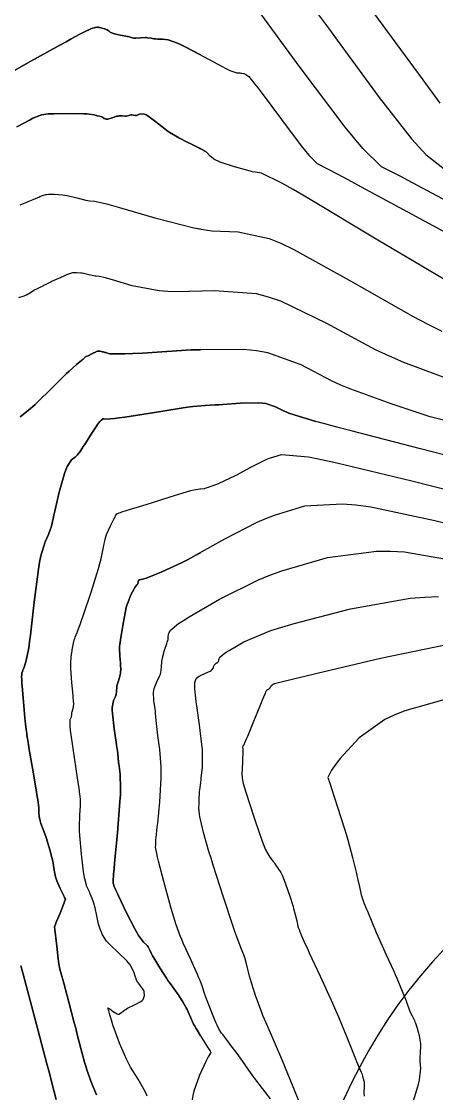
# Model space of a CAD drawing. Header units: metres. Extents: x 837117 to 838479, y 1189012 to 1191015.
# Drawn here: x 837861.2 to 837893, y 1189948.5 to 1190030.7 of the extents above; entities that cross this region are included whole.
import ezdxf

# ---------------------------------------------------------------- set-up
doc = ezdxf.new("R2010")
doc.units = ezdxf.units.M
doc.header["$LTSCALE"] = 0.3
for name, color, linetype in [('COTAS 10', 1, 'Continuous'), ('COTAS INT', 252, 'Continuous'), ('VIA1', 50, 'Continuous')]:
    doc.layers.add(name, color=color, linetype=linetype)

msp = doc.modelspace()

# ---------------------------------------------------------------- linework, layer by layer
at = {"layer": 'COTAS 10'}
for points in [[(837874.923, 1190028.116), (837873.762, 1190028.738), (837873.443, 1190028.893), (837873.161, 1190029.02), (837872.446, 1190029.258), (837872.032, 1190029.308), (837871.94, 1190029.317), (837871.857, 1190029.323), (837871.64, 1190029.33), (837871.47, 1190029.336), (837871.417, 1190029.342), (837871.362, 1190029.35), (837871.142, 1190029.396), (837870.874, 1190029.435), (837870.789, 1190029.439), (837870.699, 1190029.44), (837870.333, 1190029.416), (837869.982, 1190029.393), (837869.902, 1190029.395), (837869.828, 1190029.399), (837869.623, 1190029.445), (837869.395, 1190029.515), (837869.308, 1190029.536), (837869.21, 1190029.558), (837868.768, 1190029.64), (837868.342, 1190029.725), (837868.254, 1190029.748), (837868.178, 1190029.771), (837868.013, 1190029.853), (837867.928, 1190029.93), (837867.903, 1190029.949), (837867.877, 1190029.968), (837867.778, 1190030.031), (837867.654, 1190030.088), (837867.611, 1190030.104), (837867.566, 1190030.12), (837867.375, 1190030.176), (837867.184, 1190030.219), (837867.139, 1190030.227), (837867.098, 1190030.232), (837866.977, 1190030.236), (837866.865, 1190030.218), (837866.83, 1190030.21), (837866.793, 1190030.2), (837866.644, 1190030.152), (837866.512, 1190030.104), (837866.485, 1190030.094), (837866.464, 1190030.085), (837866.423, 1190030.065), (837866.366, 1190030.034), (837866.334, 1190030.018), (837866.294, 1190029.999), (837866.094, 1190029.905), (837865.878, 1190029.805), (837865.829, 1190029.782), (837865.785, 1190029.76), (837865.665, 1190029.701), (837865.001, 1190029.334), (837864.614, 1190029.12), (837864.138, 1190028.856), (837861.688, 1190027.494), (837859.246, 1190026.125)], [(837859.246, 1190026.125), (837861.688, 1190027.494), (837864.138, 1190028.856), (837864.614, 1190029.12), (837865.001, 1190029.334), (837865.665, 1190029.701), (837865.785, 1190029.76), (837865.829, 1190029.782), (837865.878, 1190029.805), (837866.094, 1190029.905), (837866.294, 1190029.999), (837866.334, 1190030.018), (837866.366, 1190030.034), (837866.423, 1190030.065), (837866.464, 1190030.085), (837866.485, 1190030.094), (837866.512, 1190030.104), (837866.644, 1190030.152), (837866.793, 1190030.2), (837866.83, 1190030.21), (837866.865, 1190030.218), (837866.977, 1190030.236), (837867.098, 1190030.232), (837867.139, 1190030.227), (837867.184, 1190030.219), (837867.375, 1190030.176), (837867.566, 1190030.12), (837867.611, 1190030.104), (837867.654, 1190030.088), (837867.778, 1190030.031), (837867.877, 1190029.968), (837867.903, 1190029.949), (837867.928, 1190029.93), (837868.013, 1190029.853), (837868.178, 1190029.771), (837868.254, 1190029.748), (837868.342, 1190029.725), (837868.768, 1190029.64), (837869.21, 1190029.558), (837869.308, 1190029.536), (837869.395, 1190029.515), (837869.623, 1190029.445), (837869.828, 1190029.399), (837869.902, 1190029.395), (837869.982, 1190029.393), (837870.333, 1190029.416), (837870.699, 1190029.44), (837870.789, 1190029.439), (837870.874, 1190029.435), (837871.142, 1190029.396), (837871.362, 1190029.35), (837871.417, 1190029.342), (837871.47, 1190029.336), (837871.64, 1190029.33), (837871.857, 1190029.323), (837871.94, 1190029.317), (837872.032, 1190029.308), (837872.446, 1190029.258), (837873.161, 1190029.02), (837873.443, 1190028.893), (837873.762, 1190028.738), (837875.218, 1190027.958), (837876.632, 1190027.189), (837876.924, 1190027.043), (837877.173, 1190026.925), (837877.716, 1190026.739), (837877.957, 1190026.73), (837878.016, 1190026.724), (837878.072, 1190026.717), (837878.246, 1190026.68), (837878.398, 1190026.619), (837878.44, 1190026.596), (837878.482, 1190026.572), (837878.634, 1190026.462), (837879.111, 1190025.879), (837879.358, 1190025.555), (837879.655, 1190025.161), (837881.141, 1190023.151), (837882.665, 1190021.135), (837882.985, 1190020.737), (837883.261, 1190020.408), (837883.891, 1190019.796), (837885.406, 1190018.996), (837886.24, 1190018.548), (837887.253, 1190018.002), (837892.41, 1190015.211), (837897.525, 1190012.446)], [(837897.383, 1189996.471), (837891.807, 1189997.891), (837886.476, 1189999.274), (837885.384, 1189999.562), (837884.458, 1189999.809), (837883.776, 1190000)], [(837866.961, 1189948.345), (837866.569, 1189949.269), (837866.217, 1189950.278), (837866.128, 1189950.561), (837866.041, 1189950.847), (837865.756, 1189951.897), (837865.453, 1189953.091), (837865.356, 1189953.468), (837865.252, 1189953.865), (837864.83, 1189955.465), (837864.446, 1189956.905), (837864.366, 1189957.201), (837864.298, 1189957.452), (837864.151, 1189957.987), (837864.07, 1189958.405), (837864.044, 1189958.583), (837864.016, 1189958.787), (837863.901, 1189959.749), (837863.736, 1189961.238), (837863.798, 1189961.418), (837863.838, 1189961.521), (837863.888, 1189961.647), (837864.154, 1189962.297), (837864.419, 1189962.945), (837864.469, 1189963.071), (837864.509, 1189963.173), (837864.57, 1189963.349), (837864.506, 1189963.491), (837864.468, 1189963.572), (837864.42, 1189963.67), (837864.173, 1189964.176), (837863.916, 1189964.772), (837863.863, 1189964.926), (837863.817, 1189965.077), (837863.716, 1189965.584), (837863.634, 1189966.115), (837863.599, 1189966.28), (837863.561, 1189966.452), (837863.38, 1189967.141), (837863.17, 1189967.831), (837863.112, 1189968.005), (837863.055, 1189968.17), (837862.853, 1189968.706), (837862.687, 1189969.156), (837862.654, 1189969.267), (837862.625, 1189969.373), (837862.564, 1189969.709), (837862.541, 1189969.998), (837862.536, 1189970.074), (837862.531, 1189970.148), (837862.518, 1189970.4), (837862.447, 1189970.967), (837862.405, 1189971.239), (837862.353, 1189971.561), (837862.087, 1189973.138), (837861.821, 1189974.684), (837861.769, 1189974.987), (837861.726, 1189975.234), (837861.651, 1189975.675), (837861.637, 1189975.772), (837861.633, 1189975.803), (837861.629, 1189975.836), (837861.615, 1189975.971), (837861.596, 1189976.124), (837861.59, 1189976.168), (837861.583, 1189976.213), (837861.553, 1189976.383), (837861.501, 1189976.813), (837861.48, 1189977.022), (837861.456, 1189977.27), (837861.346, 1189978.491), (837861.245, 1189979.691), (837861.226, 1189979.926), (837861.213, 1189980.12), (837861.199, 1189980.468), (837861.213, 1189980.546), (837861.217, 1189980.569), (837861.221, 1189980.593), (837861.237, 1189980.685), (837861.257, 1189980.779), (837861.264, 1189980.804), (837861.272, 1189980.829), (837861.308, 1189980.914), (837861.372, 1189981.078), (837861.399, 1189981.153), (837861.428, 1189981.239), (837861.567, 1189981.657), (837861.759, 1189982.648), (837861.823, 1189983.096), (837861.892, 1189983.619), (837862.181, 1189986.137), (837862.501, 1189988.68), (837862.59, 1189989.219), (837862.679, 1189989.687), (837863.003, 1189990.779), (837863.276, 1189991.341), (837863.333, 1189991.474), (837863.382, 1189991.598), (837863.493, 1189991.962), (837863.382, 1189991.598), (837863.333, 1189991.474), (837863.276, 1189991.341), (837863.003, 1189990.779), (837862.679, 1189989.687), (837862.59, 1189989.219), (837862.501, 1189988.68), (837862.181, 1189986.137), (837861.892, 1189983.619), (837861.823, 1189983.096), (837861.759, 1189982.648), (837861.567, 1189981.657), (837861.428, 1189981.239), (837861.399, 1189981.153), (837861.372, 1189981.078), (837861.308, 1189980.914), (837861.272, 1189980.829), (837861.264, 1189980.804), (837861.257, 1189980.779), (837861.237, 1189980.685), (837861.221, 1189980.593), (837861.217, 1189980.569), (837861.213, 1189980.546), (837861.199, 1189980.468), (837861.213, 1189980.12), (837861.226, 1189979.926), (837861.245, 1189979.691), (837861.346, 1189978.491), (837861.456, 1189977.27), (837861.48, 1189977.022), (837861.501, 1189976.813), (837861.553, 1189976.383), (837861.583, 1189976.213), (837861.59, 1189976.168), (837861.596, 1189976.124), (837861.615, 1189975.971), (837861.629, 1189975.836), (837861.633, 1189975.803), (837861.637, 1189975.772), (837861.651, 1189975.675), (837861.726, 1189975.234), (837861.769, 1189974.987), (837861.821, 1189974.684), (837862.087, 1189973.138), (837862.353, 1189971.561), (837862.405, 1189971.239), (837862.447, 1189970.967), (837862.518, 1189970.4), (837862.531, 1189970.148), (837862.536, 1189970.074), (837862.541, 1189969.998), (837862.564, 1189969.709), (837862.625, 1189969.373), (837862.654, 1189969.267), (837862.687, 1189969.156), (837862.853, 1189968.706), (837863.055, 1189968.17), (837863.112, 1189968.005), (837863.17, 1189967.831), (837863.38, 1189967.141), (837863.561, 1189966.452), (837863.599, 1189966.28), (837863.634, 1189966.115), (837863.716, 1189965.584), (837863.817, 1189965.077), (837863.863, 1189964.926), (837863.916, 1189964.772), (837864.173, 1189964.176), (837864.42, 1189963.67), (837864.468, 1189963.572), (837864.506, 1189963.491), (837864.57, 1189963.349), (837864.509, 1189963.173), (837864.469, 1189963.071), (837864.419, 1189962.945), (837864.154, 1189962.297), (837863.888, 1189961.647), (837863.838, 1189961.521), (837863.798, 1189961.418), (837863.736, 1189961.238), (837863.901, 1189959.749), (837864.016, 1189958.787), (837864.044, 1189958.583), (837864.07, 1189958.405), (837864.151, 1189957.987), (837864.298, 1189957.452), (837864.366, 1189957.201), (837864.446, 1189956.905), (837864.83, 1189955.465), (837865.252, 1189953.865), (837865.356, 1189953.468), (837865.453, 1189953.091), (837865.756, 1189951.897), (837866.041, 1189950.847), (837866.128, 1189950.561), (837866.217, 1189950.278), (837866.569, 1189949.269), (837866.961, 1189948.345)], [(837893.834, 1189982.875), (837888.745, 1189981.808), (837883.888, 1189980.659), (837882.941, 1189980.435), (837882.166, 1189980.253), (837880.806, 1189979.934), (837880.601, 1189979.876), (837880.555, 1189979.857), (837880.513, 1189979.838), (837880.401, 1189979.759), (837880.333, 1189979.685), (837880.319, 1189979.668), (837880.307, 1189979.654), (837880.28, 1189979.615), (837880.265, 1189979.587), (837880.261, 1189979.579), (837880.256, 1189979.572), (837880.238, 1189979.542), (837880.216, 1189979.512), (837880.2, 1189979.496), (837880.166, 1189979.465), (837880.125, 1189979.437), (837880.099, 1189979.425), (837880.047, 1189979.409), (837879.984, 1189979.353), (837879.965, 1189979.322), (837879.944, 1189979.284), (837879.859, 1189979.093), (837879.673, 1189978.628), (837879.587, 1189978.417), (837879.488, 1189978.172), (837879.007, 1189976.991), (837878.536, 1189975.849), (837878.443, 1189975.628), (837878.366, 1189975.449), (837878.22, 1189975.146), (837878.187, 1189975.118), (837878.181, 1189975.111), (837878.176, 1189975.105), (837878.166, 1189975.089), (837878.165, 1189974.997), (837878.166, 1189974.943), (837878.166, 1189974.878), (837878.17, 1189974.54), (837878.165, 1189974.108), (837878.161, 1189973.983), (837878.155, 1189973.856), (837878.123, 1189973.375), (837878.11, 1189972.899), (837878.116, 1189972.774), (837878.127, 1189972.653), (837878.204, 1189972.241), (837878.407, 1189971.561), (837878.498, 1189971.271), (837878.604, 1189970.937), (837879.112, 1189969.363), (837879.654, 1189967.803), (837879.781, 1189967.477), (837879.899, 1189967.198), (837880.24, 1189966.576), (837880.505, 1189966.254), (837880.575, 1189966.164), (837880.643, 1189966.074), (837880.874, 1189965.746), (837881.081, 1189965.404), (837881.133, 1189965.305), (837881.183, 1189965.204), (837881.346, 1189964.825), (837881.506, 1189964.388), (837881.554, 1189964.25), (837881.604, 1189964.106), (837881.8, 1189963.525), (837881.988, 1189962.939), (837882.032, 1189962.79), (837882.074, 1189962.648), (837882.2, 1189962.186), (837882.29, 1189961.813), (837882.31, 1189961.728), (837882.328, 1189961.651), (837882.372, 1189961.435), (837882.408, 1189961.272), (837882.434, 1189961.184), (837882.489, 1189961.03), (837882.557, 1189960.863), (837882.578, 1189960.811), (837882.6, 1189960.756), (837882.688, 1189960.538), (837882.964, 1189959.921), (837883.104, 1189959.615), (837883.273, 1189959.25), (837884.111, 1189957.445), (837885.055, 1189955.379), (837885.289, 1189954.849), (837885.512, 1189954.338), (837886.219, 1189952.644), (837886.729, 1189951.367), (837886.828, 1189951.117), (837886.907, 1189950.913), (837887.041, 1189950.554), (837887.069, 1189950.47), (837887.082, 1189950.44), (837887.098, 1189950.406), (837887.174, 1189950.261), (837887.26, 1189950.089), (837887.281, 1189950.039), (837887.301, 1189949.987), (837887.365, 1189949.792), (837887.416, 1189949.6), (837887.428, 1189949.551), (837887.44, 1189949.503), (837887.474, 1189949.346), (837887.491, 1189949.184), (837887.493, 1189949.133), (837887.492, 1189949.08), (837887.477, 1189948.867), (837887.464, 1189948.633), (837887.465, 1189948.566), (837887.468, 1189948.498), (837887.495, 1189948.246)]]:
    msp.add_lwpolyline(points, dxfattribs=at)
for points in [[(837875.292, 1190001.234), (837874.33, 1190001.139), (837873.922, 1190001.084), (837873.453, 1190001.017), (837871.25, 1190000.672), (837869.119, 1190000.336), (837868.696, 1190000.275), (837868.345, 1190000.228), (837867.679, 1190000.171), (837867.52, 1190000.194), (837867.488, 1190000.197), (837867.462, 1190000.198), (837867.415, 1190000.19), (837867.403, 1190000.17), (837867.399, 1190000.164), (837867.395, 1190000.159), (837867.378, 1190000.137), (837867.349, 1190000.11), (837867.337, 1190000.101), (837867.323, 1190000.091), (837867.257, 1190000.049), (837867.215, 1190000), (837867.257, 1190000.049), (837867.323, 1190000.091), (837867.337, 1190000.101), (837867.349, 1190000.11), (837867.378, 1190000.137), (837867.395, 1190000.159), (837867.399, 1190000.164), (837867.403, 1190000.17), (837867.415, 1190000.19), (837867.462, 1190000.198), (837867.488, 1190000.197), (837867.52, 1190000.194), (837867.679, 1190000.171), (837868.345, 1190000.228), (837868.696, 1190000.275), (837869.119, 1190000.336), (837871.25, 1190000.672), (837873.453, 1190001.017), (837873.922, 1190001.084), (837874.33, 1190001.139), (837875.292, 1190001.234), (837876.051, 1190001.27), (837876.33, 1190001.287), (837876.64, 1190001.307), (837878.006, 1190001.405), (837879.368, 1190001.435), (837879.675, 1190001.412), (837879.952, 1190001.376), (837880.695, 1190001.134), (837881.303, 1190000.815), (837881.494, 1190000.729), (837881.695, 1190000.646), (837883.776, 1190000), (837881.695, 1190000.646), (837881.494, 1190000.729), (837881.303, 1190000.815), (837880.695, 1190001.134), (837879.952, 1190001.376), (837879.675, 1190001.412), (837879.368, 1190001.435), (837878.006, 1190001.405), (837876.64, 1190001.307), (837876.33, 1190001.287), (837876.051, 1190001.27)], [(837863.493, 1189991.962), (837863.621, 1189992.544), (837863.681, 1189992.804), (837863.752, 1189993.108), (837864.099, 1189994.565), (837864.495, 1189996.003), (837864.598, 1189996.295), (837864.697, 1189996.54), (837865.032, 1189997.044), (837865.324, 1189997.266), (837865.396, 1189997.334), (837865.466, 1189997.405), (837865.687, 1189997.684), (837865.94, 1189998.072), (837866.029, 1189998.211), (837866.127, 1189998.363), (837866.549, 1189999.028), (837866.947, 1189999.643), (837867.03, 1189999.764), (837867.101, 1189999.865), (837867.215, 1190000), (837867.101, 1189999.865), (837867.03, 1189999.764), (837866.947, 1189999.643), (837866.549, 1189999.028), (837866.127, 1189998.363), (837866.029, 1189998.211), (837865.94, 1189998.072), (837865.687, 1189997.684), (837865.466, 1189997.405), (837865.396, 1189997.334), (837865.324, 1189997.266), (837865.032, 1189997.044), (837864.697, 1189996.54), (837864.598, 1189996.295), (837864.495, 1189996.003), (837864.099, 1189994.565), (837863.752, 1189993.108), (837863.681, 1189992.804), (837863.621, 1189992.544)]]:
    msp.add_lwpolyline(points, close=True, dxfattribs=at)
at = {"layer": 'COTAS INT'}
for points in [[(837893.326, 1190024.414), (837892.704, 1190025.26), (837892.014, 1190026.198), (837888.947, 1190030.36), (837885.96, 1190034.467)], [(837882.902, 1190032.654), (837884.814, 1190030.057), (837885.419, 1190029.234), (837886.057, 1190028.366), (837888.634, 1190024.856), (837891.115, 1190021.687), (837891.692, 1190021.034), (837892.222, 1190020.479), (837893.742, 1190019.281)], [(837895.023, 1190016.249), (837891.586, 1190018.101), (837890.864, 1190018.486), (837890.241, 1190018.815), (837888.816, 1190019.539), (837887.389, 1190020.924), (837886.763, 1190021.67), (837886.038, 1190022.573), (837882.586, 1190027.141), (837879.269, 1190031.652)], [(837860.83, 1190022.587), (837861.853, 1190023.138), (837862.074, 1190023.25), (837862.267, 1190023.343), (837862.738, 1190023.529), (837863.24, 1190023.584), (837863.453, 1190023.594), (837863.698, 1190023.602), (837864.851, 1190023.612), (837865.975, 1190023.596), (837866.202, 1190023.588), (837866.392, 1190023.578), (837866.774, 1190023.529), (837866.922, 1190023.475), (837866.965, 1190023.462), (837867.009, 1190023.45), (837867.175, 1190023.415), (837867.334, 1190023.37), (837867.373, 1190023.353), (837867.411, 1190023.332), (837867.531, 1190023.24), (837867.694, 1190023.183), (837867.759, 1190023.185), (837867.832, 1190023.194), (837868.166, 1190023.294), (837868.522, 1190023.407), (837868.608, 1190023.425), (837868.69, 1190023.437), (837868.943, 1190023.435), (837869.151, 1190023.416), (837869.204, 1190023.418), (837869.256, 1190023.423), (837869.426, 1190023.468), (837869.58, 1190023.51), (837869.621, 1190023.513), (837869.661, 1190023.513), (837869.799, 1190023.482), (837869.957, 1190023.465), (837870.009, 1190023.474), (837870.065, 1190023.488), (837870.298, 1190023.586), (837870.639, 1190023.577), (837870.762, 1190023.524), (837870.898, 1190023.448), (837871.495, 1190022.991), (837872.183, 1190022.435), (837872.376, 1190022.297), (837872.57, 1190022.166), (837873.281, 1190021.752), (837873.958, 1190021.407), (837874.131, 1190021.32), (837874.297, 1190021.236), (837874.847, 1190020.964), (837874.923, 1190020.921)], [(837894.153, 1190010.581), (837888.527, 1190013.916), (837883.098, 1190017.164), (837882.037, 1190017.782), (837881.167, 1190018.278), (837879.621, 1190019.051), (837879.122, 1190019.111), (837878.912, 1190019.157), (837878.671, 1190019.215), (837877.544, 1190019.531), (837876.447, 1190019.897), (837876.226, 1190019.988), (837876.041, 1190020.073), (837875.671, 1190020.342), (837875.462, 1190020.582), (837875.378, 1190020.65), (837875.283, 1190020.717), (837874.847, 1190020.964), (837874.297, 1190021.236), (837874.131, 1190021.32), (837873.958, 1190021.407), (837873.281, 1190021.752), (837872.57, 1190022.166), (837872.376, 1190022.297), (837872.183, 1190022.435), (837871.495, 1190022.991), (837870.898, 1190023.448), (837870.762, 1190023.524), (837870.639, 1190023.577), (837870.298, 1190023.586), (837870.065, 1190023.488), (837870.009, 1190023.474), (837869.957, 1190023.465), (837869.799, 1190023.482), (837869.661, 1190023.513), (837869.621, 1190023.513), (837869.58, 1190023.51), (837869.426, 1190023.468), (837869.256, 1190023.423), (837869.204, 1190023.418), (837869.151, 1190023.416), (837868.943, 1190023.435), (837868.69, 1190023.437), (837868.608, 1190023.425), (837868.522, 1190023.407), (837868.166, 1190023.294), (837867.832, 1190023.194), (837867.759, 1190023.185), (837867.694, 1190023.183), (837867.531, 1190023.24), (837867.411, 1190023.332), (837867.373, 1190023.353), (837867.334, 1190023.37), (837867.175, 1190023.415), (837867.009, 1190023.45), (837866.965, 1190023.462), (837866.922, 1190023.475), (837866.774, 1190023.529), (837866.392, 1190023.578), (837866.202, 1190023.588), (837865.975, 1190023.596), (837864.851, 1190023.612), (837863.698, 1190023.602), (837863.453, 1190023.594), (837863.24, 1190023.584), (837862.738, 1190023.529), (837862.267, 1190023.343), (837862.074, 1190023.25), (837861.853, 1190023.138), (837860.83, 1190022.587)], [(837861.109, 1190016.618), (837861.49, 1190016.771), (837861.596, 1190016.815), (837861.703, 1190016.859), (837862.094, 1190017.023), (837862.444, 1190017.174), (837862.526, 1190017.209), (837862.6, 1190017.242), (837862.814, 1190017.339), (837863.058, 1190017.4), (837863.152, 1190017.411), (837863.258, 1190017.42), (837863.735, 1190017.429), (837864.334, 1190017.381), (837864.516, 1190017.354), (837864.705, 1190017.321), (837865.448, 1190017.152), (837866.141, 1190016.984), (837866.299, 1190016.952), (837866.442, 1190016.926), (837866.836, 1190016.886), (837867.722, 1190016.693), (837868.174, 1190016.571), (837868.717, 1190016.42), (837871.425, 1190015.627), (837874.41, 1190014.86), (837874.923, 1190014.763)], [(837861.109, 1190016.618), (837861.49, 1190016.771), (837861.596, 1190016.815), (837861.703, 1190016.859), (837862.094, 1190017.023), (837862.444, 1190017.174), (837862.526, 1190017.209), (837862.6, 1190017.242), (837862.814, 1190017.339), (837863.058, 1190017.4), (837863.152, 1190017.411), (837863.258, 1190017.42), (837863.735, 1190017.429), (837864.334, 1190017.381), (837864.516, 1190017.354), (837864.705, 1190017.321), (837865.448, 1190017.152), (837866.141, 1190016.984), (837866.299, 1190016.952), (837866.442, 1190016.926), (837866.836, 1190016.886), (837867.722, 1190016.693), (837868.174, 1190016.571), (837868.717, 1190016.42), (837871.425, 1190015.627), (837874.41, 1190014.86), (837875.127, 1190014.724), (837875.796, 1190014.623), (837877.816, 1190014.534), (837880.199, 1190014.028), (837881.096, 1190013.663), (837882.097, 1190013.201), (837886.569, 1190010.72), (837891.25, 1190008.04), (837892.381, 1190007.453), (837893.442, 1190006.931)], [(837874.923, 1190009.985), (837873.142, 1190009.933), (837872.437, 1190009.964), (837871.771, 1190010.019), (837869.69, 1190010.412), (837868.188, 1190010.852), (837867.887, 1190010.936), (837867.636, 1190011.003), (837867.145, 1190011.11), (837866.927, 1190011.133), (837866.847, 1190011.147), (837866.76, 1190011.165), (837866.375, 1190011.258), (837865.964, 1190011.352), (837865.859, 1190011.37), (837865.758, 1190011.385), (837865.426, 1190011.411), (837865.119, 1190011.387), (837865.034, 1190011.37), (837864.95, 1190011.349), (837864.643, 1190011.235), (837864.343, 1190011.097), (837864.262, 1190011.061), (837864.183, 1190011.025), (837863.902, 1190010.903), (837863.633, 1190010.782), (837863.559, 1190010.748), (837863.487, 1190010.713), (837862.971, 1190010.453), (837862.899, 1190010.417), (837862.826, 1190010.382), (837862.56, 1190010.258), (837862.291, 1190010.124), (837862.218, 1190010.083), (837862.144, 1190010.039), (837861.88, 1190009.866), (837861.581, 1190009.695), (837861.485, 1190009.653), (837861.384, 1190009.613), (837860.971, 1190009.487)], [(837894.642, 1190002.993), (837890.522, 1190004.517), (837889.424, 1190004.996), (837888.346, 1190005.5), (837884.611, 1190007.525), (837881.095, 1190009.238), (837880.156, 1190009.544), (837879.231, 1190009.778), (837876.012, 1190010.016), (837873.142, 1190009.933), (837872.437, 1190009.964), (837871.771, 1190010.019), (837869.69, 1190010.412), (837868.188, 1190010.852), (837867.887, 1190010.936), (837867.636, 1190011.003), (837867.145, 1190011.11), (837866.927, 1190011.133), (837866.847, 1190011.147), (837866.76, 1190011.165), (837866.375, 1190011.258), (837865.964, 1190011.352), (837865.859, 1190011.37), (837865.758, 1190011.385), (837865.426, 1190011.411), (837865.119, 1190011.387), (837865.034, 1190011.37), (837864.95, 1190011.349), (837864.643, 1190011.235), (837864.343, 1190011.097), (837864.262, 1190011.061), (837864.183, 1190011.025), (837863.902, 1190010.903), (837863.633, 1190010.782), (837863.559, 1190010.748), (837863.487, 1190010.713), (837862.971, 1190010.453), (837862.899, 1190010.417), (837862.826, 1190010.382), (837862.56, 1190010.258), (837862.291, 1190010.124), (837862.218, 1190010.083), (837862.144, 1190010.039), (837861.88, 1190009.866), (837861.581, 1190009.695), (837861.485, 1190009.653), (837861.384, 1190009.613), (837860.971, 1190009.487)], [(837893.991, 1190000), (837892.554, 1190000.361), (837889.549, 1190001.361), (837886.47, 1190002.465), (837885.704, 1190002.784), (837884.975, 1190003.109), (837882.653, 1190004.33), (837880.094, 1190005.275), (837879.215, 1190005.425), (837878.262, 1190005.528), (837874.207, 1190005.498), (837870.488, 1190005.243), (837869.748, 1190005.204), (837869.133, 1190005.178), (837867.955, 1190005.198), (837867.66, 1190005.284), (837867.6, 1190005.301), (837867.551, 1190005.314), (837867.454, 1190005.335), (837867.411, 1190005.339), (837867.396, 1190005.342), (837867.378, 1190005.346), (837867.303, 1190005.364), (837867.222, 1190005.382), (837867.201, 1190005.386), (837867.181, 1190005.389), (837867.116, 1190005.394), (837867.056, 1190005.389), (837867.039, 1190005.386), (837867.022, 1190005.382), (837866.962, 1190005.36), (837866.903, 1190005.332), (837866.871, 1190005.318), (837866.816, 1190005.294), (837866.763, 1190005.27), (837866.749, 1190005.264), (837866.734, 1190005.257), (837866.684, 1190005.231), (837866.633, 1190005.206), (837866.619, 1190005.199), (837866.604, 1190005.192), (837866.552, 1190005.167), (837866.499, 1190005.141), (837866.485, 1190005.133), (837866.47, 1190005.124), (837866.418, 1190005.09), (837866.359, 1190005.056), (837866.321, 1190005.04), (837866.239, 1190005.016), (837866.158, 1190004.985), (837866.137, 1190004.973), (837866.118, 1190004.96), (837866.057, 1190004.902), (837865.927, 1190004.78), (837865.865, 1190004.727), (837865.791, 1190004.665), (837865.43, 1190004.37), (837864.861, 1190003.868), (837864.656, 1190003.676), (837864.431, 1190003.46), (837863.448, 1190002.488), (837862.465, 1190001.521), (837862.24, 1190001.309), (837862.035, 1190001.12), (837861.466, 1190000.64), (837861.095, 1190000.366)], [(837861.095, 1190000.366), (837861.466, 1190000.64), (837862.035, 1190001.12), (837862.24, 1190001.309), (837862.465, 1190001.521), (837863.448, 1190002.488), (837864.431, 1190003.46), (837864.656, 1190003.676), (837864.861, 1190003.868), (837865.43, 1190004.37), (837865.791, 1190004.665), (837865.865, 1190004.727), (837865.927, 1190004.78), (837866.057, 1190004.902), (837866.118, 1190004.96), (837866.137, 1190004.973), (837866.158, 1190004.985), (837866.239, 1190005.016), (837866.321, 1190005.04), (837866.359, 1190005.056), (837866.418, 1190005.09), (837866.47, 1190005.124), (837866.485, 1190005.133), (837866.499, 1190005.141), (837866.552, 1190005.167), (837866.604, 1190005.192), (837866.619, 1190005.199), (837866.633, 1190005.206), (837866.684, 1190005.231), (837866.734, 1190005.257), (837866.749, 1190005.264), (837866.763, 1190005.27), (837866.816, 1190005.294), (837866.871, 1190005.318), (837866.903, 1190005.332), (837866.962, 1190005.36), (837867.022, 1190005.382), (837867.039, 1190005.386), (837867.056, 1190005.389), (837867.116, 1190005.394), (837867.181, 1190005.389), (837867.201, 1190005.386), (837867.222, 1190005.382), (837867.303, 1190005.364), (837867.378, 1190005.346), (837867.396, 1190005.342), (837867.411, 1190005.339), (837867.454, 1190005.335), (837867.551, 1190005.314), (837867.6, 1190005.301), (837867.66, 1190005.284), (837867.955, 1190005.198), (837869.133, 1190005.178), (837869.748, 1190005.204), (837870.488, 1190005.243), (837874.207, 1190005.498), (837874.923, 1190005.503)], [(837870.838, 1189948.248), (837870.706, 1189948.567), (837870.149, 1189949.546), (837869.553, 1189950.482), (837869.396, 1189950.775), (837869.244, 1189951.081), (837868.723, 1189952.309), (837868.306, 1189953.446), (837868.218, 1189953.696), (837868.142, 1189953.918), (837867.969, 1189954.485), (837867.889, 1189954.801), (837867.873, 1189954.864), (837867.859, 1189954.917), (837867.83, 1189955.022), (837867.883, 1189955.001), (837867.922, 1189954.974), (837867.971, 1189954.939), (837868.234, 1189954.737), (837868.532, 1189954.566), (837868.603, 1189954.551), (837868.669, 1189954.55), (837868.867, 1189954.66), (837869.121, 1189954.872), (837869.223, 1189954.935), (837869.338, 1189955), (837869.868, 1189955.249), (837870.364, 1189955.519), (837870.458, 1189955.596), (837870.533, 1189955.675), (837870.647, 1189955.971), (837870.599, 1189956.267), (837870.571, 1189956.347), (837870.538, 1189956.425), (837870.363, 1189956.698), (837870.186, 1189956.918), (837870.15, 1189956.964), (837870.12, 1189957.003), (837870.059, 1189957.085), (837870.007, 1189957.216), (837869.983, 1189957.285), (837869.955, 1189957.368), (837869.818, 1189957.785), (837869.538, 1189958.319), (837869.419, 1189958.475), (837869.283, 1189958.636), (837868.643, 1189959.247), (837867.992, 1189959.847), (837867.85, 1189960), (837867.723, 1189960.148), (837867.402, 1189960.637), (837867.205, 1189961.133), (837867.157, 1189961.286), (837867.111, 1189961.445), (837866.97, 1189962.076), (837866.841, 1189962.691), (837866.804, 1189962.841), (837866.766, 1189962.982), (837866.624, 1189963.414), (837866.473, 1189963.782), (837866.43, 1189963.882), (837866.386, 1189963.98), (837866.222, 1189964.328), (837866.054, 1189964.915), (837866.007, 1189965.165), (837865.961, 1189965.453), (837865.791, 1189966.807), (837865.669, 1189968.246), (837865.652, 1189968.586), (837865.642, 1189968.902), (837865.668, 1189969.834), (837865.722, 1189970.488), (837865.729, 1189970.629), (837865.734, 1189970.752), (837865.726, 1189971.051), (837865.703, 1189971.217), (837865.698, 1189971.256), (837865.693, 1189971.292), (837865.683, 1189971.398), (837865.614, 1189971.884), (837865.572, 1189972.16), (837865.521, 1189972.498), (837865.253, 1189974.228), (837865.005, 1189975.97), (837864.965, 1189976.316), (837864.937, 1189976.602), (837864.944, 1189977.142), (837865.014, 1189977.288), (837865.027, 1189977.326), (837865.037, 1189977.364), (837865.051, 1189977.491), (837865.061, 1189977.63), (837865.068, 1189977.674), (837865.078, 1189977.72), (837865.13, 1189977.908), (837865.183, 1189978.092), (837865.193, 1189978.136), (837865.2, 1189978.176), (837865.21, 1189978.295), (837865.185, 1189978.615), (837865.171, 1189978.782), (837865.154, 1189978.983), (837865.067, 1189979.991), (837864.992, 1189981.039), (837864.982, 1189981.266), (837864.978, 1189981.465), (837865.004, 1189981.953), (837865.064, 1189982.279), (837865.081, 1189982.376), (837865.098, 1189982.476), (837865.162, 1189982.861), (837865.247, 1189983.254), (837865.278, 1189983.358), (837865.312, 1189983.461), (837865.461, 1189983.817), (837865.729, 1189984.501), (837865.838, 1189984.811), (837865.963, 1189985.174), (837866.54, 1189986.917), (837867.096, 1189988.712), (837867.207, 1189989.106), (837867.3, 1189989.455), (837867.484, 1189990.347), (837867.606, 1189990.967), (837867.66, 1189991.144), (837867.723, 1189991.324), (837868.024, 1189991.997), (837868.316, 1189992.558), (837868.373, 1189992.668), (837868.421, 1189992.758), (837868.507, 1189992.919), (837868.68, 1189992.991), (837868.782, 1189993.025), (837868.908, 1189993.065), (837869.558, 1189993.263), (837870.516, 1189993.555), (837870.835, 1189993.654), (837871.178, 1189993.762), (837872.612, 1189994.221), (837873.927, 1189994.625), (837874.195, 1189994.699), (837874.421, 1189994.756), (837874.89, 1189994.822), (837875.226, 1189994.862), (837875.369, 1189994.902), (837875.534, 1189994.955), (837876.309, 1189995.252), (837877.238, 1189995.668), (837877.501, 1189995.796), (837877.765, 1189995.93), (837878.739, 1189996.461), (837879.708, 1189996.959), (837879.969, 1189997.072), (837880.228, 1189997.175), (837881.138, 1189997.456), (837883.213, 1189997.275), (837884.206, 1189997.087), (837885.381, 1189996.839), (837891.138, 1189995.444), (837897.393, 1189993.858)], [(837870.838, 1189948.248), (837870.706, 1189948.567), (837870.149, 1189949.546), (837869.553, 1189950.482), (837869.396, 1189950.775), (837869.244, 1189951.081), (837868.723, 1189952.309), (837868.306, 1189953.446), (837868.218, 1189953.696), (837868.142, 1189953.918), (837867.969, 1189954.485), (837867.889, 1189954.801), (837867.873, 1189954.864), (837867.859, 1189954.917), (837867.83, 1189955.022), (837867.883, 1189955.001), (837867.922, 1189954.974), (837867.971, 1189954.939), (837868.234, 1189954.737), (837868.532, 1189954.566), (837868.603, 1189954.551), (837868.669, 1189954.55), (837868.867, 1189954.66), (837869.121, 1189954.872), (837869.223, 1189954.935), (837869.338, 1189955), (837869.868, 1189955.249), (837870.364, 1189955.519), (837870.458, 1189955.596), (837870.533, 1189955.675), (837870.647, 1189955.971), (837870.599, 1189956.267), (837870.571, 1189956.347), (837870.538, 1189956.425), (837870.363, 1189956.698), (837870.186, 1189956.918), (837870.15, 1189956.964), (837870.12, 1189957.003), (837870.059, 1189957.085), (837870.007, 1189957.216), (837869.983, 1189957.285), (837869.955, 1189957.368), (837869.818, 1189957.785), (837869.538, 1189958.319), (837869.419, 1189958.475), (837869.283, 1189958.636), (837868.643, 1189959.247), (837867.992, 1189959.847), (837867.85, 1189960), (837867.723, 1189960.148), (837867.402, 1189960.637), (837867.205, 1189961.133), (837867.157, 1189961.286), (837867.111, 1189961.445), (837866.97, 1189962.076), (837866.841, 1189962.691), (837866.804, 1189962.841), (837866.766, 1189962.982), (837866.624, 1189963.414), (837866.473, 1189963.782), (837866.43, 1189963.882), (837866.386, 1189963.98), (837866.222, 1189964.328), (837866.054, 1189964.915), (837866.007, 1189965.165), (837865.961, 1189965.453), (837865.791, 1189966.807), (837865.669, 1189968.246), (837865.652, 1189968.586), (837865.642, 1189968.902), (837865.668, 1189969.834), (837865.722, 1189970.488), (837865.729, 1189970.629), (837865.734, 1189970.752), (837865.726, 1189971.051), (837865.703, 1189971.217), (837865.698, 1189971.256), (837865.693, 1189971.292), (837865.683, 1189971.398), (837865.614, 1189971.884), (837865.572, 1189972.16), (837865.521, 1189972.498), (837865.253, 1189974.228), (837865.005, 1189975.97), (837864.965, 1189976.316), (837864.937, 1189976.602), (837864.944, 1189977.142), (837865.014, 1189977.288), (837865.027, 1189977.326), (837865.037, 1189977.364), (837865.051, 1189977.491), (837865.061, 1189977.63), (837865.068, 1189977.674), (837865.078, 1189977.72), (837865.13, 1189977.908), (837865.183, 1189978.092), (837865.193, 1189978.136), (837865.2, 1189978.176), (837865.21, 1189978.295), (837865.185, 1189978.615), (837865.171, 1189978.782), (837865.154, 1189978.983), (837865.067, 1189979.991), (837864.992, 1189981.039), (837864.982, 1189981.266), (837864.978, 1189981.465), (837865.004, 1189981.953), (837865.064, 1189982.279), (837865.081, 1189982.376), (837865.098, 1189982.476), (837865.162, 1189982.861), (837865.247, 1189983.254), (837865.278, 1189983.358), (837865.312, 1189983.461), (837865.461, 1189983.817), (837865.729, 1189984.501), (837865.838, 1189984.811), (837865.963, 1189985.174), (837866.54, 1189986.917), (837867.096, 1189988.712), (837867.207, 1189989.106), (837867.3, 1189989.455), (837867.484, 1189990.347), (837867.606, 1189990.967), (837867.66, 1189991.144), (837867.723, 1189991.324), (837868.024, 1189991.997), (837868.316, 1189992.558), (837868.373, 1189992.668), (837868.421, 1189992.758), (837868.507, 1189992.919), (837868.68, 1189992.991), (837868.782, 1189993.025), (837868.908, 1189993.065), (837869.558, 1189993.263), (837870.516, 1189993.555), (837870.835, 1189993.654), (837871.178, 1189993.762), (837872.612, 1189994.221), (837873.927, 1189994.625), (837874.195, 1189994.699), (837874.421, 1189994.756), (837874.89, 1189994.822), (837874.923, 1189994.826)], [(837898.304, 1189991.013), (837892.901, 1189992.371), (837887.985, 1189993.416), (837886.852, 1189993.569), (837885.817, 1189993.663), (837882.901, 1189993.511), (837880.581, 1189992.795), (837879.921, 1189992.534), (837879.254, 1189992.245), (837876.783, 1189990.974), (837874.514, 1189989.708), (837873.973, 1189989.422), (837873.471, 1189989.164), (837871.976, 1189988.465), (837870.958, 1189988.057), (837870.756, 1189987.982), (837870.59, 1189987.923), (837870.279, 1189987.848), (837870.209, 1189987.843), (837870.194, 1189987.828), (837870.182, 1189987.808), (837870.154, 1189987.688), (837870.129, 1189987.557), (837870.118, 1189987.53), (837870.106, 1189987.508), (837870.05, 1189987.461), (837869.94, 1189987.33), (837869.895, 1189987.255), (837869.842, 1189987.163), (837869.599, 1189986.69), (837869.346, 1189986.082), (837869.288, 1189985.904), (837869.235, 1189985.723), (837869.088, 1189985.037), (837868.976, 1189984.359), (837868.945, 1189984.183), (837868.915, 1189984.012), (837868.81, 1189983.438), (837868.737, 1189982.888), (837868.727, 1189982.733), (837868.722, 1189982.576), (837868.743, 1189982.001), (837868.786, 1189981.491), (837868.795, 1189981.376), (837868.803, 1189981.273), (837868.82, 1189980.993), (837868.803, 1189981.273), (837868.795, 1189981.376), (837868.786, 1189981.491), (837868.743, 1189982.001), (837868.722, 1189982.576), (837868.727, 1189982.733), (837868.737, 1189982.888), (837868.81, 1189983.438), (837868.915, 1189984.012), (837868.945, 1189984.183), (837868.976, 1189984.359), (837869.088, 1189985.037), (837869.235, 1189985.723), (837869.288, 1189985.904), (837869.346, 1189986.082), (837869.599, 1189986.69), (837869.842, 1189987.163), (837869.895, 1189987.255), (837869.94, 1189987.33), (837870.05, 1189987.461), (837870.106, 1189987.508), (837870.118, 1189987.53), (837870.129, 1189987.557), (837870.154, 1189987.688), (837870.182, 1189987.808), (837870.194, 1189987.828), (837870.209, 1189987.843), (837870.279, 1189987.848), (837870.59, 1189987.923), (837870.756, 1189987.982), (837870.958, 1189988.057), (837871.976, 1189988.465), (837873.471, 1189989.164), (837873.973, 1189989.422), (837874.514, 1189989.708), (837874.923, 1189989.936)], [(837880.295, 1189948.057), (837879.688, 1189948.849), (837879.097, 1189949.613), (837878.953, 1189949.806), (837878.817, 1189949.991), (837878.396, 1189950.59), (837877.992, 1189951.172), (837877.866, 1189951.346), (837877.735, 1189951.525), (837877.21, 1189952.221), (837876.738, 1189952.84), (837876.639, 1189952.972), (837876.554, 1189953.086), (837876.363, 1189953.357), (837876.198, 1189953.693), (837876.13, 1189953.85), (837876.052, 1189954.034), (837875.69, 1189954.926), (837875.337, 1189955.84), (837875.265, 1189956.038), (837875.203, 1189956.212), (837875.075, 1189956.637), (837874.903, 1189957.123), (837874.815, 1189957.334), (837874.708, 1189957.578), (837874.177, 1189958.738), (837873.613, 1189959.98), (837873.486, 1189960.277), (837873.371, 1189960.553), (837873.062, 1189961.381), (837872.78, 1189962.314), (837872.683, 1189962.657), (837872.576, 1189963.036), (837872.12, 1189964.71), (837871.711, 1189966.279), (837871.634, 1189966.592), (837871.573, 1189966.853), (837871.484, 1189967.354), (837871.494, 1189967.508), (837871.496, 1189967.548), (837871.497, 1189967.588), (837871.499, 1189967.726), (837871.502, 1189967.863), (837871.505, 1189967.903), (837871.509, 1189967.944), (837871.529, 1189968.096), (837871.586, 1189968.609), (837871.613, 1189968.876), (837871.645, 1189969.198), (837871.801, 1189970.815), (837871.917, 1189972.632), (837871.924, 1189973.081), (837871.92, 1189973.506), (837871.814, 1189974.843), (837871.664, 1189975.902), (837871.632, 1189976.152), (837871.604, 1189976.383), (837871.539, 1189977.06), (837871.489, 1189977.632), (837871.471, 1189977.797), (837871.451, 1189977.966), (837871.362, 1189978.597), (837871.335, 1189979.215), (837871.354, 1189979.374), (837871.385, 1189979.528), (837871.589, 1189980.042), (837871.811, 1189980.505), (837871.852, 1189980.626), (837871.885, 1189980.744), (837871.928, 1189981.149), (837871.958, 1189981.583), (837871.982, 1189981.721), (837872.012, 1189981.866), (837872.175, 1189982.453), (837872.342, 1189982.965), (837872.374, 1189983.063), (837872.4, 1189983.141), (837872.444, 1189983.268), (837872.447, 1189983.299), (837872.447, 1189983.34), (837872.445, 1189983.457), (837872.466, 1189983.623), (837872.48, 1189983.677), (837872.499, 1189983.734), (837872.597, 1189983.968), (837873.251, 1189984.493), (837873.62, 1189984.733), (837874.07, 1189985.015), (837876.376, 1189986.378), (837879.374, 1189987.86), (837880.26, 1189988.217), (837881.171, 1189988.551), (837884.665, 1189989.566), (837888.421, 1189990.051), (837889.497, 1189990.051), (837890.589, 1189989.993), (837894.665, 1189989.297)], [(837883.003, 1189946.562), (837882.034, 1189948.978), (837881.222, 1189950.971), (837881.027, 1189951.438), (837880.844, 1189951.867), (837880.293, 1189953.111), (837879.838, 1189954.146), (837879.717, 1189954.444), (837879.598, 1189954.748), (837879.184, 1189955.884), (837878.836, 1189956.948), (837878.758, 1189957.205), (837878.688, 1189957.447), (837878.503, 1189958.185), (837878.355, 1189958.784), (837878.308, 1189958.938), (837878.258, 1189959.086), (837878.059, 1189959.579), (837877.715, 1189960.472), (837877.574, 1189960.873), (837877.414, 1189961.341), (837876.67, 1189963.585), (837875.908, 1189965.964), (837875.736, 1189966.517), (837875.581, 1189967.025), (837875.162, 1189968.476), (837874.919, 1189969.466), (837874.875, 1189969.683), (837874.842, 1189969.876), (837874.803, 1189970.365), (837874.825, 1189970.682), (837874.828, 1189970.766), (837874.831, 1189970.848), (837874.834, 1189971.133), (837874.842, 1189971.418), (837874.848, 1189971.5), (837874.855, 1189971.584), (837874.897, 1189971.899), (837874.955, 1189972.336), (837874.974, 1189972.496), (837874.993, 1189972.673), (837875.072, 1189973.453), (837875.09, 1189974.499), (837875.072, 1189974.844), (837875.044, 1189975.212), (837874.858, 1189976.739), (837874.648, 1189978.183), (837874.606, 1189978.499), (837874.57, 1189978.779), (837874.494, 1189979.486), (837874.49, 1189979.892), (837874.498, 1189979.983), (837874.51, 1189980.063), (837874.589, 1189980.273), (837874.763, 1189980.425), (837874.836, 1189980.469), (837874.919, 1189980.514), (837875.307, 1189980.682), (837875.679, 1189980.853), (837875.751, 1189980.899), (837875.811, 1189980.946), (837875.917, 1189981.112), (837875.965, 1189981.265), (837875.987, 1189981.303), (837876.014, 1189981.339), (837876.143, 1189981.454), (837876.268, 1189981.55), (837876.291, 1189981.575), (837876.31, 1189981.598), (837876.339, 1189981.675), (837876.349, 1189981.756), (837876.357, 1189981.782), (837876.365, 1189981.809), (837876.413, 1189981.922), (837876.73, 1189982.177), (837876.909, 1189982.293), (837877.127, 1189982.43), (837878.244, 1189983.09), (837880.336, 1189983.96), (837881.168, 1189984.228), (837882.111, 1189984.509), (837886.429, 1189985.622), (837891.025, 1189986.439), (837892.143, 1189986.533), (837893.193, 1189986.569)], [(837874.923, 1189957.065), (837874.903, 1189957.123), (837874.815, 1189957.334), (837874.708, 1189957.578), (837874.177, 1189958.738), (837873.613, 1189959.98), (837873.486, 1189960.277), (837873.371, 1189960.553), (837873.062, 1189961.381), (837872.78, 1189962.314), (837872.683, 1189962.657), (837872.576, 1189963.036), (837872.12, 1189964.71), (837871.711, 1189966.279), (837871.634, 1189966.592), (837871.573, 1189966.853), (837871.484, 1189967.354), (837871.494, 1189967.508), (837871.496, 1189967.548), (837871.497, 1189967.588), (837871.499, 1189967.726), (837871.502, 1189967.863), (837871.505, 1189967.903), (837871.509, 1189967.944), (837871.529, 1189968.096), (837871.586, 1189968.609), (837871.613, 1189968.876), (837871.645, 1189969.198), (837871.801, 1189970.815), (837871.917, 1189972.632), (837871.924, 1189973.081), (837871.92, 1189973.506), (837871.814, 1189974.843), (837871.664, 1189975.902), (837871.632, 1189976.152), (837871.604, 1189976.383), (837871.539, 1189977.06), (837871.489, 1189977.632), (837871.471, 1189977.797), (837871.451, 1189977.966), (837871.362, 1189978.597), (837871.335, 1189979.215), (837871.354, 1189979.374), (837871.385, 1189979.528), (837871.589, 1189980.042), (837871.811, 1189980.505), (837871.852, 1189980.626), (837871.885, 1189980.744), (837871.928, 1189981.149), (837871.958, 1189981.583), (837871.982, 1189981.721), (837872.012, 1189981.866), (837872.175, 1189982.453), (837872.342, 1189982.965), (837872.374, 1189983.063), (837872.4, 1189983.141), (837872.444, 1189983.268), (837872.447, 1189983.299), (837872.447, 1189983.34), (837872.445, 1189983.457), (837872.466, 1189983.623), (837872.48, 1189983.677), (837872.499, 1189983.734), (837872.597, 1189983.968), (837873.251, 1189984.493), (837873.62, 1189984.733), (837874.07, 1189985.015), (837874.923, 1189985.519)], [(837874.923, 1189952.889), (837874.591, 1189953.438), (837874.494, 1189953.612), (837874.406, 1189953.777), (837874.161, 1189954.303), (837873.958, 1189954.771), (837873.895, 1189954.9), (837873.831, 1189955.029), (837873.575, 1189955.491), (837873.302, 1189955.928), (837873.226, 1189956.041), (837873.15, 1189956.15), (837872.874, 1189956.515), (837872.543, 1189956.965), (837872.432, 1189957.128), (837872.313, 1189957.308), (837871.812, 1189958.096), (837871.352, 1189958.856), (837871.259, 1189959.019), (837871.18, 1189959.16), (837871.019, 1189959.497), (837870.909, 1189959.707), (837870.862, 1189959.769), (837870.808, 1189959.832), (837870.556, 1189960.073), (837870.173, 1189960.577), (837870.037, 1189960.806), (837869.888, 1189961.074), (837869.24, 1189962.365), (837868.649, 1189963.615), (837868.535, 1189963.857), (837868.444, 1189964.054), (837868.294, 1189964.39), (837868.286, 1189964.427), (837868.284, 1189964.436), (837868.281, 1189964.445), (837868.273, 1189964.471), (837868.264, 1189964.494), (837868.258, 1189964.506), (837868.248, 1189964.527), (837868.238, 1189964.563), (837868.235, 1189964.578), (837868.232, 1189964.596), (837868.222, 1189964.678), (837868.267, 1189965.314), (837868.299, 1189965.681), (837868.339, 1189966.13), (837868.555, 1189968.439), (837868.753, 1189970.862), (837868.782, 1189971.384), (837868.799, 1189971.84), (837868.77, 1189972.947), (837868.683, 1189973.56), (837868.665, 1189973.704), (837868.649, 1189973.838), (837868.611, 1189974.229), (837868.552, 1189974.758), (837868.522, 1189974.979), (837868.486, 1189975.232), (837868.308, 1189976.412), (837868.17, 1189977.593), (837868.16, 1189977.845), (837868.161, 1189978.065), (837868.266, 1189978.592), (837868.412, 1189978.896), (837868.439, 1189978.976), (837868.461, 1189979.054), (837868.49, 1189979.32), (837868.51, 1189979.607), (837868.525, 1189979.699), (837868.546, 1189979.796), (837868.655, 1189980.188), (837868.764, 1189980.57), (837868.785, 1189980.661), (837868.8, 1189980.745), (837868.82, 1189980.993), (837868.8, 1189980.745), (837868.785, 1189980.661), (837868.764, 1189980.57), (837868.655, 1189980.188), (837868.546, 1189979.796), (837868.525, 1189979.699), (837868.51, 1189979.607), (837868.49, 1189979.32), (837868.461, 1189979.054), (837868.439, 1189978.976), (837868.412, 1189978.896), (837868.266, 1189978.592), (837868.161, 1189978.065), (837868.16, 1189977.845), (837868.17, 1189977.593), (837868.308, 1189976.412), (837868.486, 1189975.232), (837868.522, 1189974.979), (837868.552, 1189974.758), (837868.611, 1189974.229), (837868.649, 1189973.838), (837868.665, 1189973.704), (837868.683, 1189973.56), (837868.77, 1189972.947), (837868.799, 1189971.84), (837868.782, 1189971.384), (837868.753, 1189970.862), (837868.555, 1189968.439), (837868.339, 1189966.13), (837868.299, 1189965.681), (837868.267, 1189965.314), (837868.222, 1189964.678), (837868.232, 1189964.596), (837868.235, 1189964.578), (837868.238, 1189964.563), (837868.248, 1189964.527), (837868.258, 1189964.506), (837868.264, 1189964.494), (837868.273, 1189964.471), (837868.281, 1189964.445), (837868.284, 1189964.436), (837868.286, 1189964.427), (837868.294, 1189964.39), (837868.444, 1189964.054), (837868.535, 1189963.857), (837868.649, 1189963.615), (837869.24, 1189962.365), (837869.888, 1189961.074), (837870.037, 1189960.806), (837870.173, 1189960.577), (837870.556, 1189960.073), (837870.808, 1189959.832), (837870.862, 1189959.769), (837870.909, 1189959.707), (837871.019, 1189959.497), (837871.18, 1189959.16), (837871.259, 1189959.019), (837871.352, 1189958.856), (837871.812, 1189958.096), (837872.313, 1189957.308), (837872.432, 1189957.128), (837872.543, 1189956.965), (837872.874, 1189956.515), (837873.15, 1189956.15), (837873.226, 1189956.041), (837873.302, 1189955.928), (837873.575, 1189955.491), (837873.831, 1189955.029), (837873.895, 1189954.9), (837873.958, 1189954.771), (837874.161, 1189954.303), (837874.406, 1189953.777), (837874.494, 1189953.612), (837874.591, 1189953.438), (837875.014, 1189952.74), (837875.402, 1189952.131), (837875.477, 1189952.014), (837875.538, 1189951.918), (837875.641, 1189951.759), (837875.659, 1189951.735), (837875.666, 1189951.725), (837875.673, 1189951.714), (837875.71, 1189951.66), (837875.733, 1189951.603), (837875.733, 1189951.59), (837875.729, 1189951.578), (837875.692, 1189951.543), (837875.53, 1189951.268), (837875.448, 1189951.105), (837875.349, 1189950.905), (837874.858, 1189949.865), (837874.415, 1189948.635), (837874.347, 1189948.314)], [(837874.923, 1189969.448), (837874.919, 1189969.466), (837874.875, 1189969.683), (837874.842, 1189969.876), (837874.803, 1189970.365), (837874.825, 1189970.682), (837874.828, 1189970.766), (837874.831, 1189970.848), (837874.834, 1189971.133), (837874.842, 1189971.418), (837874.848, 1189971.5), (837874.855, 1189971.584), (837874.897, 1189971.899), (837874.955, 1189972.336), (837874.974, 1189972.496), (837874.993, 1189972.673), (837875.072, 1189973.453), (837875.09, 1189974.499), (837875.072, 1189974.844), (837875.044, 1189975.212), (837874.858, 1189976.739), (837874.648, 1189978.183), (837874.606, 1189978.499), (837874.57, 1189978.779), (837874.494, 1189979.486), (837874.49, 1189979.892), (837874.498, 1189979.983), (837874.51, 1189980.063), (837874.589, 1189980.273), (837874.763, 1189980.425), (837874.836, 1189980.469), (837874.919, 1189980.514), (837874.923, 1189980.516)], [(837894.237, 1189978.837), (837890.615, 1189977.808), (837889.799, 1189977.481), (837889.065, 1189977.137), (837887.092, 1189975.742), (837885.889, 1189974.441), (837885.641, 1189974.155), (837885.43, 1189973.902), (837884.974, 1189973.258), (837884.802, 1189972.907), (837884.769, 1189972.839), (837884.743, 1189972.783), (837884.703, 1189972.688), (837884.82, 1189972.333), (837884.892, 1189972.114), (837884.982, 1189971.842), (837885.451, 1189970.423), (837885.982, 1189968.759), (837886.11, 1189968.333), (837886.23, 1189967.921), (837886.599, 1189966.557), (837886.87, 1189965.44), (837886.93, 1189965.185), (837886.983, 1189964.952), (837887.117, 1189964.304), (837887.225, 1189963.815), (837887.262, 1189963.683), (837887.301, 1189963.552), (837887.468, 1189963.091), (837887.672, 1189962.589), (837887.735, 1189962.433), (837888.065, 1189961.613), (837888.409, 1189960.798), (837888.525, 1189960.534), (837888.651, 1189960.252), (837889.182, 1189959.094), (837889.729, 1189957.896), (837889.865, 1189957.589), (837889.994, 1189957.292), (837890.404, 1189956.311), (837890.704, 1189955.552), (837890.763, 1189955.396), (837890.812, 1189955.264), (837890.903, 1189954.983), (837890.959, 1189954.816), (837890.986, 1189954.756), (837891.017, 1189954.69), (837891.169, 1189954.402), (837891.338, 1189954.059), (837891.38, 1189953.959), (837891.421, 1189953.856), (837891.548, 1189953.467), (837891.65, 1189953.085), (837891.675, 1189952.987), (837891.697, 1189952.893), (837891.765, 1189952.58), (837891.8, 1189952.257), (837891.802, 1189952.157), (837891.801, 1189952.051), (837891.771, 1189951.627), (837891.745, 1189951.16), (837891.747, 1189951.027), (837891.753, 1189950.892), (837891.806, 1189950.39), (837891.713, 1189949.512), (837891.626, 1189949.14), (837891.512, 1189948.712), (837890.882, 1189946.697)], [(837863.869, 1189947.996), (837863.509, 1189949.387), (837863.344, 1189950.012), (837863.152, 1189950.74), (837862.225, 1189954.233), (837861.329, 1189957.596), (837861.157, 1189958.241)], [(837861.157, 1189958.241), (837861.329, 1189957.596), (837862.225, 1189954.233), (837863.152, 1189950.74), (837863.344, 1189950.012), (837863.509, 1189949.387), (837863.869, 1189947.996)], [(837874.923, 1189950.004), (837874.858, 1189949.865), (837874.415, 1189948.635), (837874.347, 1189948.314), (837874.303, 1189948.001), (837874.342, 1189946.944), (837874.586, 1189945.75), (837874.672, 1189945.351), (837874.766, 1189944.922), (837874.923, 1189944.222)]]:
    msp.add_lwpolyline(points, dxfattribs=at)
at = {"layer": 'VIA1'}
msp.add_arc((837922.549, 1189931.896), 40, 67.93781, 196.24771, dxfattribs=at)

doc.saveas('drawing.dxf')
